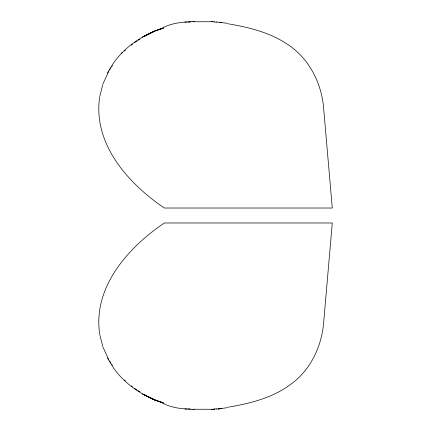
<?xml version="1.0" encoding="UTF-8"?>
<svg xmlns="http://www.w3.org/2000/svg" width="431" height="431" viewBox="0 0 431 431"><rect width="100%" height="100%" fill="white"/><g stroke="black" fill="none" stroke-linecap="round" stroke-linejoin="round"><path stroke-width="0.65" d="M99.717 96.706C92.568 143.738 128.126 183.531 164.356 208.017L332.285 208.017L323.783 109.91C322.102 83.377 308.709 57.215 285.667 43.148C268.836 32.277 249.129 27.476 229.621 24.044M99.873 96.075L102.718 84.751M102.88 84.12L108.768 71.196M107.443 72.947L113.962 62.452C124.128 48.121 138.976 37.75 154.998 30.892L142.704 36.996L154.998 30.892M109.474 70.102L110.886 67.915M111.597 66.827L112.302 65.733M121.143 53.557L122.199 52.609M124.419 51.036L125.41 50.206M131.347 45.217L132.333 44.382M134.316 42.723L137.133 40.956M138.259 40.245L139.951 39.189M144.46 36.36L146.152 35.299M162.266 28.117C170.708 23.419 180.481 22.223 189.979 21.782M144.358 36.145L149.805 33.553M152.827 32.126L157.073 30.105L163.252 28.107M146.75 35.024L150.931 33.122M155.715 30.951L163.139 28.117M157.073 30.105L163.317 28.112M159.298 29.319L162.406 28.365M229.621 406.956C251.133 403.222 273.012 397.592 290.774 384.312C310.95 369.803 322.086 345.5 323.783 321.09L332.285 222.983L164.356 222.983C128.126 247.469 92.568 287.262 99.717 334.294M227.735 407.279L228.996 407.063M227.196 407.688L218.226 408.917L221.927 408.507L220.101 408.739M219.417 408.48L220.553 408.34M186.909 21.954L184.888 22.116M216.637 408.798L213.959 409.051M187.948 22.186L190.367 21.965M220.112 408.739L216.297 409.084M214.401 409.202L211.206 409.358M210.878 409.272L193.379 409.24M214.476 409.197L211.298 409.358M193.379 21.76L210.878 21.728M189.92 21.787L192.107 21.701M192.064 21.701L194.252 21.631M211.206 21.642L214.476 21.803M192.107 409.299L194.219 409.369M192.064 409.299C181.882 408.933 171.333 407.92 162.266 402.883M211.298 21.642L212.553 21.701M184.888 408.884L186.909 409.046M190.367 409.035L187.948 408.814M216.297 21.916L227.196 23.312M213.959 21.949L216.637 22.202M219.417 22.52L220.553 22.66M220.101 22.261L221.927 22.493M227.735 23.721L228.996 23.937M155.715 400.049L162.406 402.635M159.298 401.681L163.139 402.883M163.317 402.888L157.073 400.895L152.833 398.885L157.073 400.895L163.252 402.893M154.998 400.108L142.704 394.004L154.998 400.108C138.976 393.25 124.128 382.879 113.962 368.548L107.443 358.053M150.931 397.878L144.358 394.855M134.316 388.277L137.133 390.044M138.259 390.755L139.951 391.811M144.46 394.64L146.152 395.701M124.419 379.964L125.41 380.794M131.347 385.783L132.333 386.618M108.768 359.804L102.88 346.88M109.474 360.898L110.886 363.085M111.597 364.173L112.302 365.267M99.873 334.925L102.718 346.249"/></g></svg>
